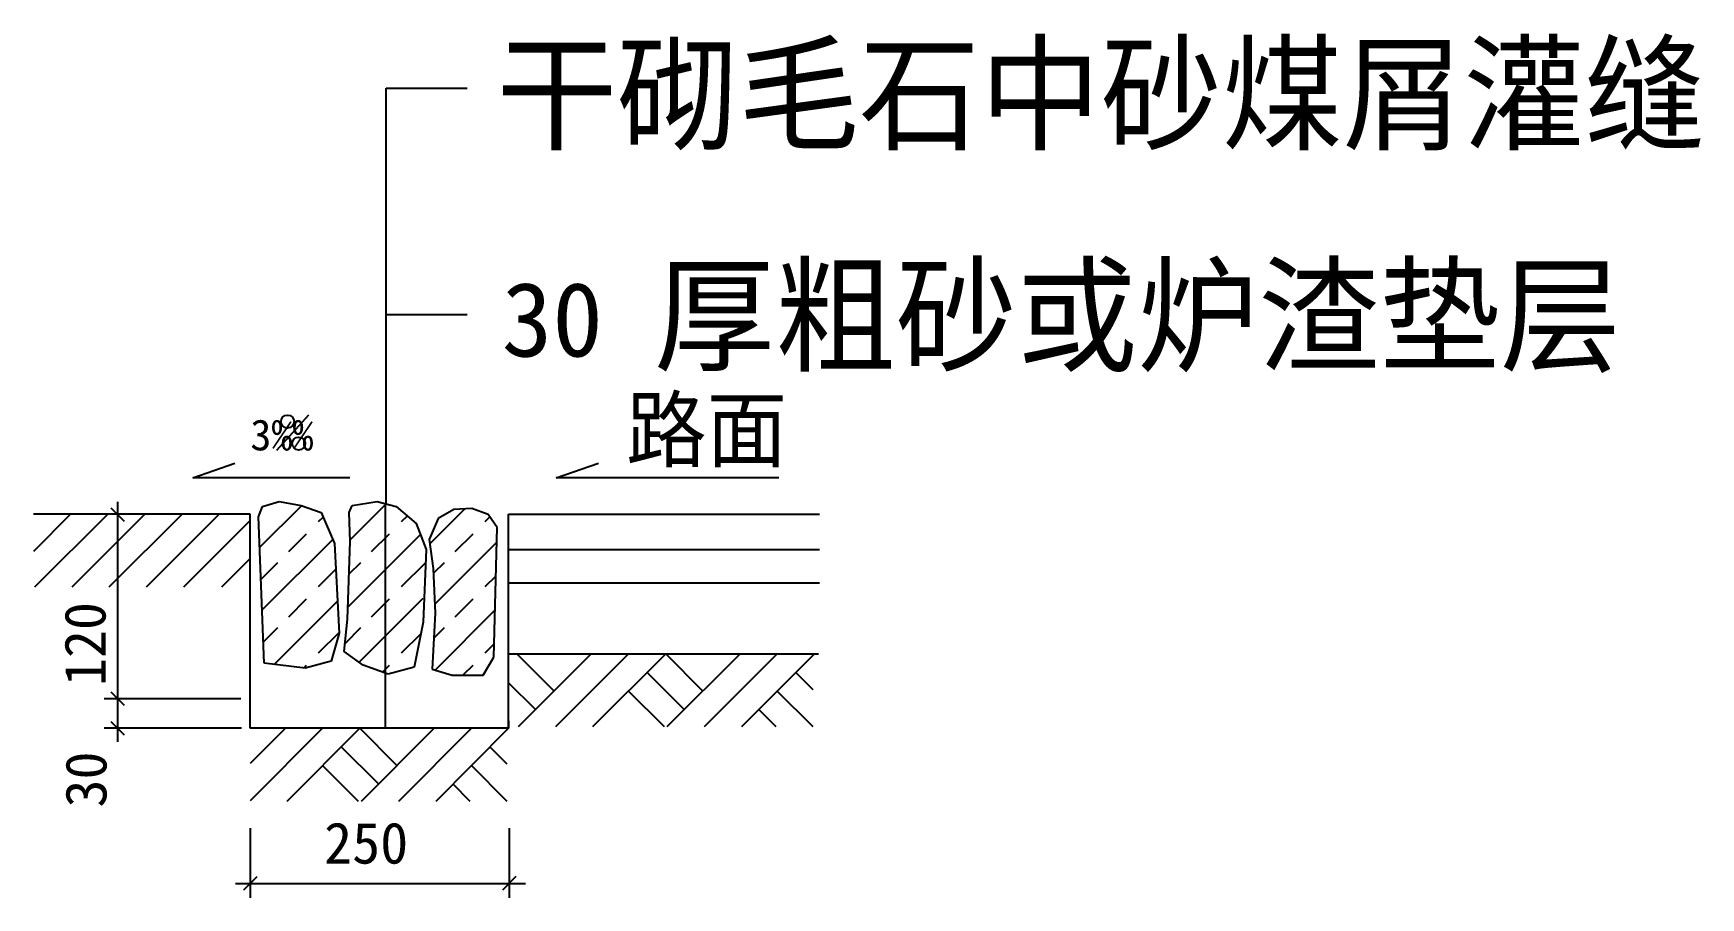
# Model space of a CAD drawing. Header units: metres. Extents: x 68.2 to 121.9, y 203.6 to 231.5.
import ezdxf

# ---------------------------------------------------------------- set-up
doc = ezdxf.new("R2010")
doc.units = ezdxf.units.M

msp = doc.modelspace()

# ---------------------------------------------------------------- linework, layer by layer
for p, q in [((79.54, 216.29), (79.54, 229.71)), ((79.54, 229.71), (82.16, 229.71)), ((79.54, 222.41), (82.16, 222.41)), ((77.04, 219.16), (76, 218.02)), ((73.3, 217.13), (74.66, 217.61)), ((85.03, 217.13), (86.39, 217.61)), ((78.37, 217.13), (73.3, 217.13)), ((92.21, 217.13), (85.03, 217.13)), ((70.87, 216.36), (70.87, 208.61)), ((76.81, 216.23), (75.46, 214.88)), ((75.55, 216.21), (76.09, 216.37)), ((76.09, 216.37), (76.8, 216.24)), ((76.8, 216.24), (77.45, 216.01)), ((78.35, 216.01), (78.45, 216.24)), ((79.54, 216.29), (78.38, 215.13)), ((78.45, 216.24), (79.25, 216.37)), ((79.25, 216.37), (79.87, 216.21)), ((79.52, 209.05), (79.52, 216.3)), ((69.36, 215.96), (68.16, 214.76)), ((70.56, 215.96), (68.2, 213.6)), ((71.76, 215.96), (69.4, 213.6)), ((72.96, 215.96), (70.6, 213.6)), ((74.16, 215.96), (71.8, 213.6)), ((75.16, 215.76), (73, 213.6)), ((75.42, 215.88), (75.55, 216.21)), ((75.61, 211.15), (75.42, 215.88)), ((77.51, 215.86), (77.35, 215.71)), ((77.45, 216.01), (77.87, 215.01)), ((78.38, 215.08), (78.35, 216.01)), ((79.87, 216.21), (80.51, 215.66)), ((80.22, 215.9), (80.03, 215.71)), ((81.22, 215.82), (80.93, 215.14)), ((82.08, 216.13), (80.95, 215)), ((81.73, 216.11), (81.22, 215.82)), ((82.31, 216.14), (81.73, 216.11)), ((82.83, 215.95), (82.31, 216.14)), ((82.89, 215.87), (82.73, 215.71)), ((83.12, 215.53), (82.83, 215.95)), ((76.96, 215.31), (76.39, 214.74)), ((80.65, 215.3), (78.3, 212.95)), ((79.64, 215.31), (79.06, 214.74)), ((80.51, 215.66), (80.83, 214.82)), ((82.34, 215.31), (81.76, 214.74)), ((83.02, 211.34), (83.12, 215.53)), ((77.82, 215.14), (75.54, 212.87)), ((77.87, 215.01), (78.03, 212.12)), ((78.29, 212.57), (78.38, 215.08)), ((80.83, 214.82), (80.74, 212.47)), ((80.93, 215.14), (81.06, 214.21)), ((83.11, 215.06), (81.11, 213.06)), ((83.49, 214.82), (93.52, 214.82)), ((75.16, 214.53), (74.23, 213.6)), ((76.04, 214.39), (75.5, 213.85)), ((77.91, 214.17), (77.35, 213.61)), ((78.71, 214.39), (78.34, 214.02)), ((80.81, 214.39), (80.03, 213.61)), ((81.41, 214.39), (81.06, 214.04)), ((81.06, 214.21), (81.12, 212.76)), ((83.08, 213.96), (82.73, 213.61)), ((83.49, 213.74), (93.52, 213.74)), ((77.97, 213.15), (75.93, 211.11)), ((76.96, 213.22), (76.39, 212.64)), ((80.73, 213.24), (78.67, 211.18)), ((79.64, 213.22), (79.06, 212.64)), ((82.34, 213.22), (81.76, 212.64)), ((78.19, 211.53), (78.29, 212.57)), ((80.74, 212.47), (80.45, 211.02)), ((81.12, 212.76), (81.03, 210.96)), ((83.06, 212.87), (81.12, 210.93)), ((76.04, 212.29), (75.58, 211.84)), ((78.03, 212.14), (77.35, 211.47)), ((78.03, 212.12), (77.77, 211.21)), ((78.71, 212.29), (78.22, 211.79)), ((80.66, 212.1), (80.03, 211.47)), ((81.41, 212.29), (81.08, 211.96)), ((78.8, 211.09), (78.19, 211.53)), ((83.03, 211.77), (82.73, 211.47)), ((84.96, 210.25), (83.76, 211.45)), ((86.16, 211.45), (83.8, 209.09)), ((87.36, 211.45), (85, 209.09)), ((88.56, 211.45), (86.2, 209.09)), ((89.76, 210.25), (88.56, 211.45)), ((90.96, 211.45), (88.6, 209.09)), ((92.16, 211.45), (89.8, 209.09)), ((93.36, 211.45), (91, 209.09)), ((76.93, 210.99), (75.61, 211.15)), ((76.96, 211.08), (76.88, 210.99)), ((77.77, 211.21), (76.93, 210.99)), ((79.61, 210.8), (78.8, 211.09)), ((79.64, 211.08), (79.42, 210.86)), ((80.45, 211.02), (79.61, 210.8)), ((81.03, 210.96), (81.67, 210.76)), ((82.34, 211.08), (82.02, 210.76)), ((82.67, 210.76), (83.02, 211.34)), ((89.16, 209.65), (87.96, 210.85)), ((93.32, 210.29), (92.76, 210.85)), ((81.67, 210.76), (82.67, 210.76)), ((84.36, 209.65), (83.49, 210.52)), ((70.45, 210.01), (74.85, 210.01)), ((88.52, 209.09), (87.36, 210.25)), ((93.32, 209.09), (92.16, 210.25)), ((92.12, 209.09), (91.56, 209.65)), ((70.45, 209.06), (74.88, 209.06)), ((77.49, 209.05), (75.16, 206.71)), ((76.29, 209.05), (75.16, 207.91)), ((78.69, 209.05), (76.34, 206.69)), ((79.89, 207.85), (78.69, 209.05)), ((81.09, 209.05), (78.74, 206.69)), ((82.29, 209.05), (79.94, 206.69)), ((83.49, 209.05), (81.14, 206.69)), ((79.29, 207.25), (78.09, 208.45)), ((83.45, 207.89), (82.89, 208.45)), ((78.65, 206.69), (77.49, 207.85)), ((83.45, 206.69), (82.29, 207.85)), ((82.25, 206.69), (81.69, 207.25)), ((75.15, 205.82), (75.15, 203.58)), ((83.51, 205.82), (83.51, 203.58)), ((74.68, 204.04), (84.04, 204.04))]:
    msp.add_line(p, q)
for points in [[(75.16, 215.96), (68.16, 215.96)], [(70.66, 216.17), (71.09, 215.74)], [(75.16, 209.05), (75.16, 215.96)], [(83.49, 212.62), (83.49, 215.96)], [(83.49, 215.96), (93.52, 215.96)], [(83.49, 209.05), (83.49, 212.62)], [(83.49, 211.45), (93.49, 211.45)], [(70.66, 210.23), (71.09, 209.8)], [(70.66, 209.27), (71.09, 208.84)], [(83.49, 209.29), (83.49, 209.05), (80.16, 209.05)], [(80.16, 209.05), (75.16, 209.05)], [(75.37, 204.25), (74.94, 203.82)], [(83.73, 204.26), (83.3, 203.82)]]:
    msp.add_lwpolyline(points)
for centre in [(76.36, 218.95), (76.72, 218.24)]:
    msp.add_circle(centre, 0.21)

# ---------------------------------------------------------------- texts
for s, height, p in [('干砌毛石中砂煤屑灌缝', 3, (83.1, 228.03)), ('厚粗砂或炉渣垫层', 3, (88.18, 220.88)), ('30', 2.4, (83.27, 221.05)), ('路面', 2, (87.28, 217.69)), ('3%% ', 1, (75.16, 218.02)), ('250 ', 1.33, (77.54, 204.68))]:
    msp.add_text(s, height=height).set_placement(p)
for s, p in [('120', (70.49, 210.41)), ('30 ', (70.52, 206.49))]:
    msp.add_text(s, height=1.33, rotation=90).set_placement(p)

doc.saveas('drawing.dxf')
